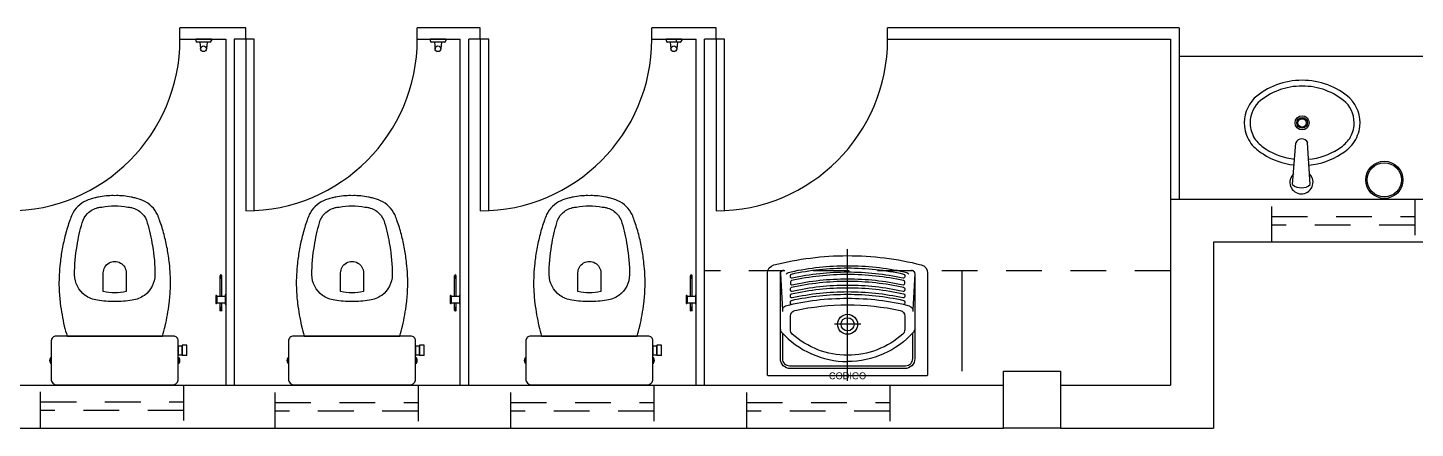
# Model space of a CAD drawing. Header units: inches. Extents: x 542650 to 544515, y 9574150 to 9574595.
# Drawn here: x 542790.698 to 542795.551, y 9574230.638 to 9574232.038 of the extents above; entities that cross this region are included whole.
import ezdxf
from ezdxf.enums import TextEntityAlignment as Align

# ---------------------------------------------------------------- set-up
doc = ezdxf.new("R2010")
doc.units = ezdxf.units.IN
doc.header["$MEASUREMENT"] = 0
doc.linetypes.add('HIDDEN2', pattern=[0.1875, 0.125, -0.0625])
doc.layers.add('I-ARQ', color=8, linetype='Continuous')

msp = doc.modelspace()

# ---------------------------------------------------------------- linework, layer by layer
at = {"layer": 'I-ARQ'}
for p, q in [((542791.3909, 9574232.0384), (542791.2309, 9574232.0384)), ((542791.2309, 9574231.9984), (542791.2309, 9574232.0384)), ((542791.4609, 9574232.0384), (542791.2409, 9574232.0384)), ((542791.4609, 9574231.9984), (542791.4609, 9574232.0384)), ((542792.2209, 9574232.0384), (542792.0609, 9574232.0384)), ((542792.0609, 9574231.9984), (542792.0609, 9574232.0384)), ((542792.2809, 9574232.0384), (542792.0609, 9574232.0384)), ((542792.2809, 9574231.9984), (542792.2809, 9574232.0384)), ((542793.0409, 9574232.0384), (542792.8809, 9574232.0384)), ((542792.8809, 9574231.9984), (542792.8809, 9574232.0384)), ((542793.1059, 9574232.0384), (542792.8859, 9574232.0384)), ((542793.1059, 9574231.9984), (542793.1059, 9574232.0384)), ((542793.7059, 9574231.9984), (542793.7059, 9574232.0384)), ((542794.7259, 9574232.0384), (542793.7059, 9574232.0384)), ((542793.7059, 9574231.9984), (542793.7059, 9574232.0384)), ((542794.7259, 9574232.0384), (542794.7259, 9574231.4384)), ((542791.2309, 9574231.9984), (542791.3909, 9574231.9984)), ((542791.286, 9574231.9984), (542791.286, 9574231.9934)), ((542791.3408, 9574231.9984), (542791.286, 9574231.9984)), ((542791.3358, 9574231.9884), (542791.291, 9574231.9884)), ((542791.3007, 9574231.9884), (542791.3032, 9574231.9649)), ((542791.3258, 9574231.9884), (542791.3232, 9574231.9649)), ((542791.3408, 9574231.9984), (542791.3408, 9574231.9934)), ((542791.3909, 9574231.9984), (542791.3909, 9574230.7903)), ((542791.4209, 9574231.9984), (542791.4209, 9574230.7903)), ((542791.4609, 9574231.9984), (542791.4209, 9574231.9984)), ((542791.4909, 9574231.9984), (542791.4609, 9574231.9984)), ((542791.4609, 9574231.9984), (542791.4609, 9574231.3984)), ((542791.4909, 9574231.3984), (542791.4909, 9574231.9984)), ((542792.0609, 9574231.9984), (542792.2109, 9574231.9984)), ((542792.106, 9574231.9984), (542792.106, 9574231.9934)), ((542792.1608, 9574231.9984), (542792.106, 9574231.9984)), ((542792.1558, 9574231.9884), (542792.111, 9574231.9884)), ((542792.1207, 9574231.9884), (542792.1232, 9574231.9649)), ((542792.1458, 9574231.9884), (542792.1432, 9574231.9649)), ((542792.1608, 9574231.9984), (542792.1608, 9574231.9934)), ((542792.2109, 9574230.7884), (542792.2109, 9574231.9984)), ((542792.2409, 9574230.7884), (542792.2409, 9574231.9984)), ((542792.2809, 9574231.9984), (542792.2409, 9574231.9984)), ((542792.3109, 9574231.9984), (542792.2809, 9574231.9984)), ((542792.2809, 9574231.9984), (542792.2809, 9574231.3984)), ((542792.3109, 9574231.3984), (542792.3109, 9574231.9984)), ((542792.8809, 9574231.9984), (542793.0359, 9574231.9984)), ((542792.931, 9574231.9984), (542792.931, 9574231.9934)), ((542792.9858, 9574231.9984), (542792.931, 9574231.9984)), ((542792.9808, 9574231.9884), (542792.936, 9574231.9884)), ((542792.9457, 9574231.9884), (542792.9482, 9574231.9649)), ((542792.9659, 9574231.9984), (542792.9659, 9574231.9884)), ((542792.9708, 9574231.9884), (542792.9682, 9574231.9649)), ((542792.9858, 9574231.9984), (542792.9858, 9574231.9934)), ((542793.0359, 9574230.7884), (542793.0359, 9574231.9984)), ((542793.0659, 9574230.7884), (542793.0659, 9574231.9984)), ((542793.1059, 9574231.9984), (542793.0659, 9574231.9984)), ((542793.1359, 9574231.9984), (542793.1059, 9574231.9984)), ((542793.1059, 9574231.9984), (542793.1059, 9574231.3984)), ((542793.1359, 9574231.3984), (542793.1359, 9574231.9984)), ((542793.7059, 9574231.9984), (542794.6959, 9574231.9984)), ((542794.6959, 9574231.9984), (542794.6959, 9574231.4384)), ((542798.6159, 9574231.9384), (542794.7259, 9574231.9384)), ((542795.1222, 9574231.49), (542795.1334, 9574231.636)), ((542795.1841, 9574231.49), (542795.1751, 9574231.636)), ((542798.6159, 9574231.4384), (542794.6959, 9574231.4384)), ((542798.6159, 9574231.4384), (542794.6959, 9574231.4384)), ((542794.6959, 9574231.4384), (542794.6959, 9574230.7884)), ((542793.5659, 9574230.8043), (542793.5659, 9574231.2646)), ((542798.7659, 9574231.2884), (542794.8459, 9574231.2884)), ((542794.8459, 9574231.2884), (542794.8459, 9574230.6384)), ((542798.7659, 9574231.2884), (542794.8459, 9574231.2884)), ((542794.8459, 9574231.2884), (542794.8459, 9574230.6384)), ((542791.3711, 9574231.1), (542791.3711, 9574231.1714)), ((542791.3771, 9574231.1697), (542791.3711, 9574231.1697)), ((542791.3771, 9574231.1664), (542791.3711, 9574231.1664)), ((542791.3771, 9574231.1614), (542791.3711, 9574231.1614)), ((542791.377, 9574231.1722), (542791.3713, 9574231.1722)), ((542791.3771, 9574231.1), (542791.3771, 9574231.1714)), ((542792.1911, 9574231.1), (542792.1911, 9574231.1714)), ((542792.1971, 9574231.1697), (542792.1911, 9574231.1697)), ((542792.1971, 9574231.1664), (542792.1911, 9574231.1664)), ((542792.1971, 9574231.1614), (542792.1911, 9574231.1614)), ((542792.197, 9574231.1722), (542792.1913, 9574231.1722)), ((542792.1971, 9574231.1), (542792.1971, 9574231.1714)), ((542793.0161, 9574231.1), (542793.0161, 9574231.1714)), ((542793.0221, 9574231.1697), (542793.0161, 9574231.1697)), ((542793.0221, 9574231.1664), (542793.0161, 9574231.1664)), ((542793.0221, 9574231.1614), (542793.0161, 9574231.1614)), ((542793.022, 9574231.1722), (542793.0163, 9574231.1722)), ((542793.0221, 9574231.1), (542793.0221, 9574231.1714)), ((542793.3309, 9574231.1797), (542793.3379, 9574231.0508)), ((542793.8009, 9574231.1797), (542793.7939, 9574231.0508)), ((542793.9659, 9574231.1884), (542793.9659, 9574230.8384)), ((542791.3559, 9574231.1013), (542791.3559, 9574231.0755)), ((542791.3594, 9574231.1013), (542791.3594, 9574231.0755)), ((542791.3888, 9574231.1034), (542791.3888, 9574231.0734)), ((542792.1759, 9574231.1013), (542792.1759, 9574231.0755)), ((542792.1794, 9574231.1013), (542792.1794, 9574231.0755)), ((542792.2088, 9574231.1034), (542792.2088, 9574231.0734)), ((542793.0009, 9574231.1013), (542793.0009, 9574231.0755)), ((542793.0044, 9574231.1013), (542793.0044, 9574231.0755)), ((542793.0338, 9574231.1034), (542793.0338, 9574231.0734)), ((542791.3594, 9574231.1), (542791.3888, 9574231.1)), ((542791.3594, 9574231.0768), (542791.3888, 9574231.0768)), ((542791.3711, 9574231.0507), (542791.3711, 9574231.0768)), ((542791.3771, 9574231.0607), (542791.3711, 9574231.0607)), ((542791.3771, 9574231.0566), (542791.3711, 9574231.0566)), ((542791.3771, 9574231.0545), (542791.3711, 9574231.0545)), ((542791.3771, 9574231.0507), (542791.3771, 9574231.0768)), ((542792.1794, 9574231.1), (542792.2088, 9574231.1)), ((542792.1794, 9574231.0768), (542792.2088, 9574231.0768)), ((542792.1911, 9574231.0507), (542792.1911, 9574231.0768)), ((542792.1971, 9574231.0607), (542792.1911, 9574231.0607)), ((542792.1971, 9574231.0566), (542792.1911, 9574231.0566)), ((542792.1971, 9574231.0545), (542792.1911, 9574231.0545)), ((542792.1971, 9574231.0507), (542792.1971, 9574231.0768)), ((542793.0044, 9574231.1), (542793.0338, 9574231.1)), ((542793.0044, 9574231.0768), (542793.0338, 9574231.0768)), ((542793.0161, 9574231.0507), (542793.0161, 9574231.0768)), ((542793.0221, 9574231.0607), (542793.0161, 9574231.0607)), ((542793.0221, 9574231.0566), (542793.0161, 9574231.0566)), ((542793.0221, 9574231.0545), (542793.0161, 9574231.0545)), ((542793.0221, 9574231.0507), (542793.0221, 9574231.0768)), ((542791.2077, 9574230.9603), (542790.7977, 9574230.9603)), ((542792.0377, 9574230.9603), (542791.6277, 9574230.9603)), ((542792.8677, 9574230.9603), (542792.4577, 9574230.9603)), ((542790.7807, 9574230.9435), (542790.7807, 9574230.8111)), ((542791.2247, 9574230.8111), (542791.2247, 9574230.9435)), ((542791.6107, 9574230.9435), (542791.6107, 9574230.8111)), ((542792.0547, 9574230.8111), (542792.0547, 9574230.9435)), ((542792.4407, 9574230.9435), (542792.4407, 9574230.8111)), ((542792.8847, 9574230.8111), (542792.8847, 9574230.9435)), ((542794.1109, 9574230.6384), (542794.1109, 9574230.8384)), ((542794.1109, 9574230.8384), (542794.3109, 9574230.8384)), ((542794.3109, 9574230.8384), (542794.3109, 9574230.6384)), ((542788.1659, 9574230.7884), (542793.0659, 9574230.7884)), ((542788.1659, 9574230.7884), (542793.0659, 9574230.7884)), ((542790.8015, 9574230.7903), (542791.2039, 9574230.7903)), ((542791.6315, 9574230.7903), (542792.0339, 9574230.7903)), ((542792.4615, 9574230.7903), (542792.8639, 9574230.7903)), ((542793.0659, 9574230.7884), (542794.1109, 9574230.7884)), ((542793.0659, 9574230.7884), (542794.1109, 9574230.7884)), ((542794.3109, 9574230.7884), (542794.6959, 9574230.7884)), ((542794.3109, 9574230.7884), (542794.6959, 9574230.7884)), ((542788.1659, 9574230.6384), (542794.1109, 9574230.6384)), ((542788.1659, 9574230.6384), (542794.1109, 9574230.6384)), ((542794.3109, 9574230.6384), (542794.1109, 9574230.6384)), ((542794.3109, 9574230.6384), (542794.8459, 9574230.6384)), ((542794.3109, 9574230.6384), (542794.8459, 9574230.6384))]:
    msp.add_line(p, q, dxfattribs=at)
at = {"layer": 'I-ARQ', "linetype": 'HIDDEN2'}
for p, q in [((542795.0497, 9574231.2884), (542795.0497, 9574231.4384)), ((542795.5497, 9574231.4384), (542795.5497, 9574231.2884)), ((542795.0497, 9574231.3784), (542795.5497, 9574231.3784)), ((542795.5497, 9574231.3484), (542795.0497, 9574231.3484)), ((542794.6959, 9574231.1884), (542793.0659, 9574231.1884)), ((542790.7434, 9574230.6403), (542790.7434, 9574230.7903)), ((542790.7434, 9574230.6384), (542790.7434, 9574230.7884)), ((542791.2434, 9574230.7903), (542791.2434, 9574230.6403)), ((542791.2434, 9574230.7903), (542791.2434, 9574230.6403)), ((542791.5634, 9574230.6384), (542791.5634, 9574230.7884)), ((542791.5634, 9574230.6384), (542791.5634, 9574230.7884)), ((542792.0634, 9574230.7884), (542792.0634, 9574230.6384)), ((542792.0634, 9574230.7884), (542792.0634, 9574230.6384)), ((542792.3884, 9574230.6384), (542792.3884, 9574230.7884)), ((542792.3884, 9574230.6384), (542792.3884, 9574230.7884)), ((542792.8884, 9574230.7884), (542792.8884, 9574230.6384)), ((542792.8884, 9574230.7884), (542792.8884, 9574230.6384)), ((542793.2134, 9574230.6384), (542793.2134, 9574230.7884)), ((542793.2134, 9574230.6384), (542793.2134, 9574230.7884)), ((542793.7134, 9574230.7884), (542793.7134, 9574230.6384)), ((542793.7134, 9574230.7884), (542793.7134, 9574230.6384)), ((542790.7434, 9574230.7303), (542791.2434, 9574230.7303)), ((542790.7434, 9574230.7303), (542791.2434, 9574230.7303)), ((542791.5634, 9574230.7284), (542792.0634, 9574230.7284)), ((542791.5634, 9574230.7284), (542792.0634, 9574230.7284)), ((542792.3884, 9574230.7284), (542792.8884, 9574230.7284)), ((542792.3884, 9574230.7284), (542792.8884, 9574230.7284)), ((542793.2134, 9574230.7284), (542793.7134, 9574230.7284)), ((542793.2134, 9574230.7284), (542793.7134, 9574230.7284)), ((542791.2434, 9574230.7003), (542790.7434, 9574230.7003)), ((542791.2434, 9574230.7003), (542790.7434, 9574230.7003)), ((542792.0634, 9574230.6984), (542791.5634, 9574230.6984)), ((542792.0634, 9574230.6984), (542791.5634, 9574230.6984)), ((542792.8884, 9574230.6984), (542792.3884, 9574230.6984)), ((542792.8884, 9574230.6984), (542792.3884, 9574230.6984)), ((542793.7134, 9574230.6984), (542793.2134, 9574230.6984)), ((542793.7134, 9574230.6984), (542793.2134, 9574230.6984))]:
    msp.add_line(p, q, dxfattribs=at)
at = {"layer": 'I-ARQ', "linetype": 'ByBlock'}
for p, q in [((542791.2387, 9574230.9283), (542791.2387, 9574230.8923)), ((542791.2547, 9574230.9283), (542791.2387, 9574230.9283)), ((542791.2547, 9574230.8923), (542791.2547, 9574230.9283)), ((542792.0687, 9574230.9283), (542792.0687, 9574230.8923)), ((542792.0847, 9574230.9283), (542792.0687, 9574230.9283)), ((542792.0847, 9574230.8923), (542792.0847, 9574230.9283)), ((542792.8987, 9574230.9283), (542792.8987, 9574230.8923)), ((542792.9147, 9574230.9283), (542792.8987, 9574230.9283)), ((542792.9147, 9574230.8923), (542792.9147, 9574230.9283)), ((542791.2547, 9574230.8923), (542791.2387, 9574230.8923)), ((542792.0847, 9574230.8923), (542792.0687, 9574230.8923)), ((542792.9147, 9574230.8923), (542792.8987, 9574230.8923))]:
    msp.add_line(p, q, dxfattribs=at)
at = {"layer": 'I-ARQ'}
for points in [[(542791.1697, 9574230.9603, -0.003882), (542791.1792, 9574230.9953, 0.024258), (542791.1932, 9574231.0753, 0.02486), (542791.1972, 9574231.1253, 0.033324), (542791.1967, 9574231.1753, 0.02486), (542791.1937, 9574231.2153, 0.012268), (542791.1867, 9574231.2653, 0.015806), (542791.1752, 9574231.3153, 0.026699), (542791.1597, 9574231.3653, 0.021919), (542791.1522, 9574231.3853, 0.174675), (542791.1027, 9574231.4338, 0.045452), (542791.0727, 9574231.4433, 0.022856), (542791.0598, 9574231.4464, 0.041289), (542791.0331, 9574231.4504, 0.039166), (542791.0274, 9574231.4509, 0.012899), (542791.0255, 9574231.4508, 0.04333), (542791.0027, 9574231.4513, 0.04333), (542790.9799, 9574231.4508, 0.052091), (542790.9723, 9574231.4504, 0.041289), (542790.9456, 9574231.4464, 0.022856), (542790.9327, 9574231.4433, 0.045452), (542790.9027, 9574231.4338, 0.174675), (542790.8532, 9574231.3853, 0.021919), (542790.8457, 9574231.3653, 0.026699), (542790.8302, 9574231.3153, 0.015806), (542790.8187, 9574231.2653, 0.012268), (542790.8117, 9574231.2153, 0.02486), (542790.8087, 9574231.1753, 0.033324), (542790.8082, 9574231.1253, 0.02486), (542790.8122, 9574231.0753, 0.024258), (542790.8262, 9574230.9953, -0.003882), (542790.8357, 9574230.9603)], [(542791.9997, 9574230.9603, -0.003882), (542792.0092, 9574230.9953, 0.024258), (542792.0232, 9574231.0753, 0.02486), (542792.0272, 9574231.1253, 0.033324), (542792.0267, 9574231.1753, 0.02486), (542792.0237, 9574231.2153, 0.012268), (542792.0167, 9574231.2653, 0.015806), (542792.0052, 9574231.3153, 0.026699), (542791.9897, 9574231.3653, 0.021919), (542791.9822, 9574231.3853, 0.174675), (542791.9327, 9574231.4338, 0.045452), (542791.9027, 9574231.4433, 0.022856), (542791.8898, 9574231.4464, 0.041289), (542791.8631, 9574231.4504, 0.039166), (542791.8574, 9574231.4509, 0.012899), (542791.8555, 9574231.4508, 0.04333), (542791.8327, 9574231.4513, 0.04333), (542791.8099, 9574231.4508, 0.052091), (542791.8023, 9574231.4504, 0.041289), (542791.7756, 9574231.4464, 0.022856), (542791.7627, 9574231.4433, 0.045452), (542791.7327, 9574231.4338, 0.174675), (542791.6832, 9574231.3853, 0.021919), (542791.6757, 9574231.3653, 0.026699), (542791.6602, 9574231.3153, 0.015806), (542791.6487, 9574231.2653, 0.012268), (542791.6417, 9574231.2153, 0.02486), (542791.6387, 9574231.1753, 0.033324), (542791.6382, 9574231.1253, 0.02486), (542791.6422, 9574231.0753, 0.024258), (542791.6562, 9574230.9953, -0.003882), (542791.6657, 9574230.9603)], [(542792.8297, 9574230.9603, -0.003882), (542792.8392, 9574230.9953, 0.024258), (542792.8532, 9574231.0753, 0.02486), (542792.8572, 9574231.1253, 0.033324), (542792.8567, 9574231.1753, 0.02486), (542792.8537, 9574231.2153, 0.012268), (542792.8467, 9574231.2653, 0.015806), (542792.8352, 9574231.3153, 0.026699), (542792.8197, 9574231.3653, 0.021919), (542792.8122, 9574231.3853, 0.174675), (542792.7627, 9574231.4338, 0.045452), (542792.7327, 9574231.4433, 0.022856), (542792.7198, 9574231.4464, 0.041289), (542792.6931, 9574231.4504, 0.039166), (542792.6874, 9574231.4509, 0.012899), (542792.6855, 9574231.4508, 0.04333), (542792.6627, 9574231.4513, 0.04333), (542792.6399, 9574231.4508, 0.052091), (542792.6323, 9574231.4504, 0.041289), (542792.6056, 9574231.4464, 0.022856), (542792.5927, 9574231.4433, 0.045452), (542792.5627, 9574231.4338, 0.174675), (542792.5132, 9574231.3853, 0.021919), (542792.5057, 9574231.3653, 0.026699), (542792.4902, 9574231.3153, 0.015806), (542792.4787, 9574231.2653, 0.012268), (542792.4717, 9574231.2153, 0.02486), (542792.4687, 9574231.1753, 0.033324), (542792.4682, 9574231.1253, 0.02486), (542792.4722, 9574231.0753, 0.024258), (542792.4862, 9574230.9953, -0.003882), (542792.4957, 9574230.9603)], [(542790.8992, 9574231.1029, -0.234638), (542790.8622, 9574231.1752, -0.044666), (542790.8708, 9574231.2762, -0.031515), (542790.8889, 9574231.3567, -0.151063), (542790.9075, 9574231.3895, -0.148094), (542790.944, 9574231.4095, -0.031073), (542790.9576, 9574231.4117, -0.035055), (542791.0027, 9574231.4158, -0.035055), (542791.0479, 9574231.4117, -0.031073), (542791.0615, 9574231.4095, -0.148094), (542791.0979, 9574231.3895, -0.151063), (542791.1165, 9574231.3567, -0.031515), (542791.1346, 9574231.2762, -0.044666), (542791.1432, 9574231.1752, -0.234638), (542791.1063, 9574231.1029, -0.129345), (542791.0636, 9574231.0858, -0.041331), (542791.0027, 9574231.0813, -0.041331), (542790.9419, 9574231.0858, -0.129345)], [(542791.7292, 9574231.1029, -0.234638), (542791.6922, 9574231.1752, -0.044666), (542791.7008, 9574231.2762, -0.031515), (542791.7189, 9574231.3567, -0.151063), (542791.7375, 9574231.3895, -0.148094), (542791.774, 9574231.4095, -0.031073), (542791.7876, 9574231.4117, -0.035055), (542791.8327, 9574231.4158, -0.035055), (542791.8779, 9574231.4117, -0.031073), (542791.8915, 9574231.4095, -0.148094), (542791.9279, 9574231.3895, -0.151063), (542791.9465, 9574231.3567, -0.031515), (542791.9646, 9574231.2762, -0.044666), (542791.9732, 9574231.1752, -0.234638), (542791.9363, 9574231.1029, -0.129345), (542791.8936, 9574231.0858, -0.041331), (542791.8327, 9574231.0813, -0.041331), (542791.7719, 9574231.0858, -0.129345)], [(542792.5592, 9574231.1029, -0.234638), (542792.5222, 9574231.1752, -0.044666), (542792.5308, 9574231.2762, -0.031515), (542792.5489, 9574231.3567, -0.151063), (542792.5675, 9574231.3895, -0.148094), (542792.604, 9574231.4095, -0.031073), (542792.6176, 9574231.4117, -0.035055), (542792.6627, 9574231.4158, -0.035055), (542792.7079, 9574231.4117, -0.031073), (542792.7215, 9574231.4095, -0.148094), (542792.7579, 9574231.3895, -0.151063), (542792.7765, 9574231.3567, -0.031515), (542792.7946, 9574231.2762, -0.044666), (542792.8032, 9574231.1752, -0.234638), (542792.7663, 9574231.1029, -0.129345), (542792.7236, 9574231.0858, -0.041331), (542792.6627, 9574231.0813, -0.041331), (542792.6019, 9574231.0858, -0.129345)], [(542793.7598, 9574231.1627, 0.054577), (542793.5659, 9574231.1837, 0.054577), (542793.372, 9574231.1627, -0.47929), (542793.3659, 9574231.1675), (542793.3659, 9574231.1727, -0.352342), (542793.3698, 9574231.1775, -0.054267), (542793.5659, 9574231.1987, -0.054267), (542793.762, 9574231.1775, -0.352342), (542793.7659, 9574231.1727), (542793.7659, 9574231.1675, -0.47929)], [(542793.5659, 9574231.1607, -0.054577), (542793.7598, 9574231.1397, 0.47929), (542793.7659, 9574231.1445), (542793.7659, 9574231.1497, 0.352342), (542793.762, 9574231.1545, 0.054267), (542793.5659, 9574231.1757, 0.054267), (542793.3698, 9574231.1545, 0.352342), (542793.3659, 9574231.1497), (542793.3659, 9574231.1445, 0.47929), (542793.372, 9574231.1397, -0.054577)], [(542793.5659, 9574231.1377, 0.054577), (542793.372, 9574231.1167, -0.47929), (542793.3659, 9574231.1215), (542793.3659, 9574231.1267, -0.352342), (542793.3698, 9574231.1315, -0.054267), (542793.5659, 9574231.1527, -0.054267), (542793.762, 9574231.1315, -0.352342), (542793.7659, 9574231.1267), (542793.7659, 9574231.1215, -0.47929), (542793.7598, 9574231.1167, 0.054577)], [(542793.5659, 9574231.1147, 0.054577), (542793.372, 9574231.0937, -0.47929), (542793.3659, 9574231.0985), (542793.3659, 9574231.1037, -0.352342), (542793.3698, 9574231.1085, -0.054267), (542793.5659, 9574231.1297, -0.054267), (542793.762, 9574231.1085, -0.352342), (542793.7659, 9574231.1037), (542793.7659, 9574231.0985, -0.47929), (542793.7598, 9574231.0937, 0.054577)]]:
    msp.add_lwpolyline(points, format="xyb", close=True, dxfattribs=at)
at = {"layer": 'I-ARQ', "linetype": 'ByBlock'}
for points in [[(542790.9627, 9574231.1163), (542790.9627, 9574231.1814, -1.002091), (542791.0427, 9574231.1813), (542791.0427, 9574231.1163, -0.054282), (542791.0027, 9574231.1119, -0.054282), (542790.9627, 9574231.1163, 1.56536)], [(542791.7927, 9574231.1163), (542791.7927, 9574231.1814, -1.002091), (542791.8727, 9574231.1813), (542791.8727, 9574231.1163, -0.054282), (542791.8327, 9574231.1119, -0.054282), (542791.7927, 9574231.1163, 1.56536)], [(542792.6227, 9574231.1163), (542792.6227, 9574231.1814, -1.002091), (542792.7027, 9574231.1813), (542792.7027, 9574231.1163, -0.054282), (542792.6627, 9574231.1119, -0.054282), (542792.6227, 9574231.1163, 1.56536)]]:
    msp.add_lwpolyline(points, format="xyb", dxfattribs=at)
at = {"layer": 'I-ARQ'}
for points in [[(542793.2859, 9574231.1802, -0.342862), (542793.3085, 9574231.2093, -0.062239), (542793.5659, 9574231.2417, -0.062209), (542793.8233, 9574231.2098, -0.343429), (542793.8459, 9574231.1807), (542793.8459, 9574230.8257, -0.414214), (542793.8419, 9574230.8217), (542793.2899, 9574230.8217, -0.414214), (542793.2859, 9574230.8257), (542793.2859, 9574231.1802)], [(542793.3511, 9574231.1784, -0.116463), (542793.3681, 9574231.1854, -0.054267), (542793.5659, 9574231.2067, -0.054267)], [(542793.5659, 9574231.2067, -0.054267), (542793.7637, 9574231.1854, -0.116463), (542793.7807, 9574231.1784)], [(542793.3309, 9574230.9831), (542793.3309, 9574231.1775, -0.351315), (542793.3426, 9574231.1922, -0.351315)], [(542793.7892, 9574231.1922, -0.351315), (542793.8009, 9574231.1775), (542793.8009, 9574230.9831)], [(542793.372, 9574231.0707, -0.47929), (542793.3659, 9574231.0755), (542793.3659, 9574231.0807, -0.352342), (542793.3698, 9574231.0855, -0.054267), (542793.5659, 9574231.1067, -0.054267), (542793.762, 9574231.0855, -0.352342), (542793.7659, 9574231.0807), (542793.7659, 9574231.0755, -0.47929), (542793.7598, 9574231.0707)], [(542793.3493, 9574231.0653, 0.344711), (542793.3379, 9574231.0508), (542793.3379, 9574231.047)], [(542793.3659, 9574231.0307, -0.353644), (542793.3817, 9574231.0503, -0.053117), (542793.5659, 9574231.0697, -0.053117), (542793.7501, 9574231.0503, -0.353644), (542793.7659, 9574231.0307)], [(542793.7825, 9574231.0653, -0.344711), (542793.7939, 9574231.0508), (542793.7939, 9574231.047)], [(542793.7659, 9574231.0307), (542793.7659, 9574230.9826, -0.213041), (542793.7593, 9574230.9677, -0.18486), (542793.5659, 9574230.8937, -0.18486), (542793.3725, 9574230.9677, -0.213041), (542793.3659, 9574230.9826), (542793.3659, 9574231.0307)], [(542793.8009, 9574230.9831), (542793.8009, 9574230.8817, -0.414214), (542793.7659, 9574230.8467), (542793.5659, 9574230.8467), (542793.3659, 9574230.8467, -0.414214), (542793.3309, 9574230.8817), (542793.3309, 9574230.9831)], [(542793.3352, 9574230.9739, 0.211535), (542793.5659, 9574230.8717, 0.216945)], [(542793.3379, 9574230.9709), (542793.3379, 9574230.8817, 0.414214), (542793.3629, 9574230.8567), (542793.5659, 9574230.8567), (542793.7689, 9574230.8567, 0.414214), (542793.7939, 9574230.8817), (542793.7939, 9574230.9709)], [(542793.7966, 9574230.9739, -0.211535), (542793.5659, 9574230.8717, -0.216945)]]:
    msp.add_lwpolyline(points, format="xyb", dxfattribs=at)
msp.add_lwpolyline([(542793.612, 9574231.0017), (542793.5659, 9574231.0017), (542793.5198, 9574231.0017)], dxfattribs=at)
at = {"layer": 'I-ARQ', "linetype": 'ByBlock'}
for points in [[(542791.2387, 9574230.8948), (542791.2387, 9574230.9258), (542791.2247, 9574230.9258), (542791.2247, 9574230.8948)], [(542792.0687, 9574230.8948), (542792.0687, 9574230.9258), (542792.0547, 9574230.9258), (542792.0547, 9574230.8948)], [(542792.8987, 9574230.8948), (542792.8987, 9574230.9258), (542792.8847, 9574230.9258), (542792.8847, 9574230.8948)]]:
    msp.add_lwpolyline(points, close=True, dxfattribs=at)
for points in [[(542790.7807, 9574230.8663), (542790.7807, 9574230.8843), (542790.7778, 9574230.8843, 0.197763), (542790.7777, 9574230.8842, 0.161404), (542790.7747, 9574230.8752, 0.158802), (542790.7777, 9574230.8664, 0.197763), (542790.7778, 9574230.8663)], [(542791.2276, 9574230.8663, 0.197763), (542791.2278, 9574230.8664, 0.15883), (542791.2307, 9574230.8752, 0.161377), (542791.2278, 9574230.8842, 0.197763), (542791.2276, 9574230.8843), (542791.2247, 9574230.8843), (542791.2247, 9574230.8663)], [(542791.6107, 9574230.8663), (542791.6107, 9574230.8843), (542791.6078, 9574230.8843, 0.197763), (542791.6077, 9574230.8842, 0.161404), (542791.6047, 9574230.8752, 0.158802), (542791.6077, 9574230.8664, 0.197763), (542791.6078, 9574230.8663)], [(542792.0576, 9574230.8663, 0.197763), (542792.0578, 9574230.8664, 0.15883), (542792.0607, 9574230.8752, 0.161377), (542792.0578, 9574230.8842, 0.197763), (542792.0576, 9574230.8843), (542792.0547, 9574230.8843), (542792.0547, 9574230.8663)], [(542792.4407, 9574230.8663), (542792.4407, 9574230.8843), (542792.4378, 9574230.8843, 0.197763), (542792.4377, 9574230.8842, 0.161404), (542792.4347, 9574230.8752, 0.158802), (542792.4377, 9574230.8664, 0.197763), (542792.4378, 9574230.8663)], [(542792.8876, 9574230.8663, 0.197763), (542792.8878, 9574230.8664, 0.15883), (542792.8907, 9574230.8752, 0.161377), (542792.8878, 9574230.8842, 0.197763), (542792.8876, 9574230.8843), (542792.8847, 9574230.8843), (542792.8847, 9574230.8663)]]:
    msp.add_lwpolyline(points, format="xyb", close=True, dxfattribs=at)
at = {"layer": 'I-ARQ'}
for centre, radius in [((542791.3132, 9574231.9649), 0.01), ((542792.1332, 9574231.9649), 0.01), ((542792.9582, 9574231.9649), 0.01), ((542795.1557, 9574231.706), 0.0248), ((542795.1557, 9574231.706), 0.0188), ((542795.1557, 9574231.706), 0.0146), ((542791.3741, 9574231.0507), 0.003), ((542792.1941, 9574231.0507), 0.003), ((542793.0191, 9574231.0507), 0.003), ((542793.5659, 9574231.0017), 0.035), ((542793.5659, 9574231.0017), 0.023)]:
    msp.add_circle(centre, radius, dxfattribs=at)
at = {"layer": 'I-ARQ', "linetype": 'Continuous', "ltscale": 2.5}
for radius in [0.065, 0.0599]:
    msp.add_circle((542795.4432, 9574231.5067), radius, dxfattribs=at)
at = {"layer": 'I-ARQ'}
for centre, radius, start, end in [((542790.6309, 9574231.9984), 0.6, 270, 0), ((542791.291, 9574231.9934), 0.005, 180, 270), ((542791.3358, 9574231.9934), 0.005, 270, 0), ((542791.4609, 9574231.9984), 0.6, 270, 0), ((542792.111, 9574231.9934), 0.005, 180, 270), ((542792.1558, 9574231.9934), 0.005, 270, 0), ((542792.2809, 9574231.9984), 0.6, 270, 0), ((542792.936, 9574231.9934), 0.005, 180, 270), ((542792.9808, 9574231.9934), 0.005, 270, 0), ((542793.1059, 9574231.9984), 0.6, 270, 0), ((542795.1538, 9574231.606), 0.2488, 89.5162, 131.6756), ((542795.1538, 9574231.606), 0.2284, 89.5162, 131.4959), ((542795.1577, 9574231.606), 0.2488, 48.3244, 90.4838), ((542795.1577, 9574231.606), 0.2284, 48.5041, 90.4838), ((542795.0766, 9574231.7055), 0.1234, 135.6181, 185.5476), ((542795.2349, 9574231.7055), 0.1234, 354.4524, 44.3819), ((542795.0766, 9574231.7055), 0.103, 135.9979, 185.422), ((542795.2349, 9574231.7055), 0.103, 354.578, 44.0021), ((542795.0821, 9574231.709), 0.1292, 186.8233, 215.4768), ((542795.0821, 9574231.709), 0.1089, 186.9427, 215.1953), ((542795.2294, 9574231.709), 0.1089, 324.8047, 353.0573), ((542795.2294, 9574231.709), 0.1292, 324.5232, 353.1767), ((542795.0983, 9574231.7306), 0.1349, 218.7467, 239.4245), ((542795.1543, 9574231.6276), 0.0225, 22.02, 157.98), ((542795.2131, 9574231.7306), 0.1349, 300.5755, 321.2533), ((542795.0983, 9574231.7306), 0.1552, 218.5159, 239.275), ((542795.1539, 9574231.807), 0.2495, 237.2625, 263.9188), ((542795.1539, 9574231.807), 0.2292, 237.172, 263.7707), ((542795.1575, 9574231.807), 0.2292, 275.2881, 302.828), ((542795.1575, 9574231.807), 0.2495, 275.145, 302.7375), ((542795.2131, 9574231.7306), 0.1552, 300.725, 321.4841), ((542795.1534, 9574231.4981), 0.0405, 132.6025, 44.0244), ((542795.1532, 9574231.527), 0.0483, 230.0629, 309.9371), ((542791.3741, 9574231.1714), 0.003, 0, 180), ((542792.1941, 9574231.1714), 0.003, 0, 180), ((542793.0191, 9574231.1714), 0.003, 0, 180), ((542791.3577, 9574231.1009), 0.00182, 13.2763, 166.7237), ((542791.3899, 9574231.1037), 0.00108, 342.7498, 197.2502), ((542792.1777, 9574231.1009), 0.00182, 13.2763, 166.7237), ((542792.2099, 9574231.1037), 0.00108, 342.7498, 197.2502), ((542793.0027, 9574231.1009), 0.00182, 13.2763, 166.7237), ((542793.0349, 9574231.1037), 0.00108, 342.7498, 197.2502), ((542791.3577, 9574231.0759), 0.00182, 193.2763, 346.7237), ((542791.3899, 9574231.0731), 0.00108, 162.7498, 17.2502), ((542792.1777, 9574231.0759), 0.00182, 193.2763, 346.7237), ((542792.2099, 9574231.0731), 0.00108, 162.7498, 17.2502), ((542793.0027, 9574231.0759), 0.00182, 193.2763, 346.7237), ((542793.0349, 9574231.0731), 0.00108, 162.7498, 17.2502), ((542793.5649, 9574230.1955), 0.8962, 89.9361, 103.9214), ((542793.5669, 9574230.1955), 0.8962, 76.0786, 90.0639), ((542790.7971, 9574230.9439), 0.0164, 87.826, 181.2974), ((542791.2084, 9574230.9439), 0.0164, 358.7026, 92.174), ((542791.6271, 9574230.9439), 0.0164, 87.826, 181.2974), ((542792.0384, 9574230.9439), 0.0164, 358.7026, 92.174), ((542792.4571, 9574230.9439), 0.0164, 87.826, 181.2974), ((542792.8684, 9574230.9439), 0.0164, 358.7026, 92.174), ((542793.3607, 9574230.9913), 0.031, 195.5251, 214.385), ((542793.7711, 9574230.9913), 0.031, 325.615, 344.4749), ((542790.7996, 9574230.8092), 0.019, 174.255, 275.745), ((542791.2058, 9574230.8092), 0.019, 264.255, 5.745), ((542791.6296, 9574230.8092), 0.019, 174.255, 275.745), ((542792.0358, 9574230.8092), 0.019, 264.255, 5.745), ((542792.4596, 9574230.8092), 0.019, 174.255, 275.745), ((542792.8658, 9574230.8092), 0.019, 264.255, 5.745)]:
    msp.add_arc(centre, radius, start, end, dxfattribs=at)

# ---------------------------------------------------------------- texts
at = {"layer": 'I-ARQ', "text_generation_flag": 4, "width": 1, "flags": 3}
msp.add_attdef('CODIGO', text='TQ-11-S', height=0.024, dxfattribs=at).set_placement((542793.5659, 9574230.8217), align=Align.MIDDLE)

doc.saveas('drawing.dxf')
